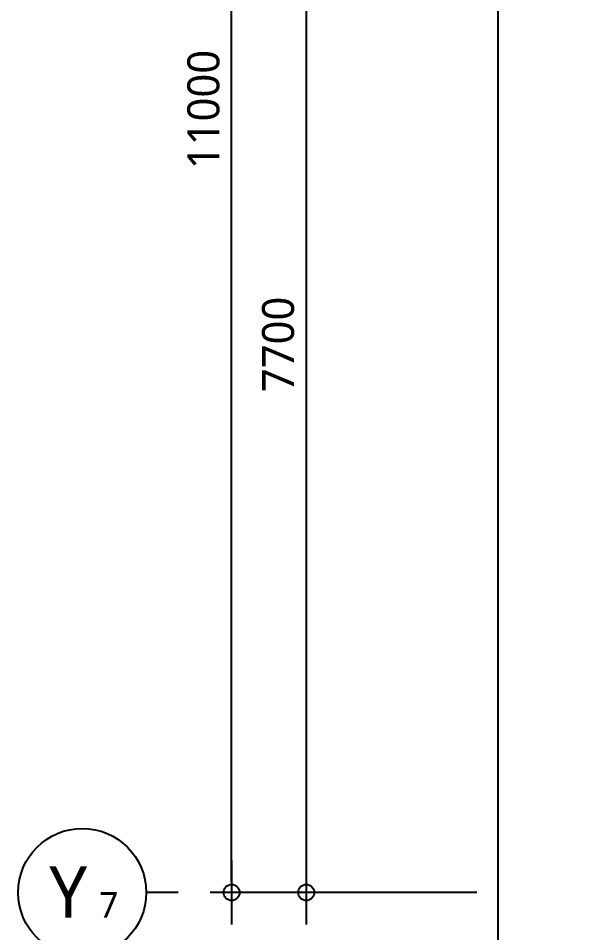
# Model space of a CAD drawing. Header units: millimetres. Extents: x -65167 to 413267, y -17142 to 66587.
# Drawn here: x 124988 to 128984, y 7905 to 14328 of the extents above; entities that cross this region are included whole.
import ezdxf
from ezdxf.enums import TextEntityAlignment as Align

# ---------------------------------------------------------------- set-up
doc = ezdxf.new("R2010")
doc.units = ezdxf.units.MM
doc.header["$LTSCALE"] = 75
doc.header["$MEASUREMENT"] = 0
doc.header["$PDSIZE"] = -10
doc.layers.get('0').update_dxf_attribs({"linetype": 'CONTINUOUS'})
doc.layers.get('Defpoints').update_dxf_attribs({"color": 171, "linetype": 'CONTINUOUS'})
for name, color, linetype in [('NDIM', 7, 'CONTINUOUS'), ('SYM(AXIS)', 7, 'CONTINUOUS'), ('TEXT(AXIS)', 2, 'CONTINUOUS')]:
    doc.layers.add(name, color=color, linetype=linetype)
doc.styles.add('CGS', font='cgse', dxfattribs={"bigfont": 'cgs'})
doc.styles.add('나눔바른고딕', font='NanumBarunGothic.ttf')
doc.dimstyles.new('NDIM 1200', dxfattribs={"dimscale": 75, "dimtxt": 3, "dimasz": 1, "dimexe": 2, "dimexo": 2, "dimgap": 1, "dimtad": 1, "dimdec": 0, "dimdsep": 46, "dimtxsty": 'CGS', "dimblk": 'DOT0', "dimcen": 1, "dimdle": 8, "dimclrd": 256, "dimclre": 256, "dimclrt": 256, "dimadec": 0, "dimazin": 0, "dimtfac": 1, "dimtdec": 0, "dimtix": 1, "dimtmove": 2, "dimatfit": 3, "dimldrblk": 'DOT0', "dimfxl": 1, "dimtolj": 1, "dimtzin": 0, "dimlwd": -1, "dimlwe": -1, "dimarcsym": 0})

# ---------------------------------------------------------------- blocks, each defined once
blk = doc.blocks.new('DOT0')
blk.add_line((-3, 0), (3, 0))
at = {"color": 6}
blk.add_circle((0, 0), 0.75, dxfattribs=at)
blk = doc.blocks.new('*D788')
at = {"layer": 'Defpoints', "color": 0, "ltscale": 0.4, "transparency": 16777216}
for p in [(126487.5, 19187.5), (128362.5, 19187.5), (128362.5, 8187.5)]:
    blk.add_point(p, dxfattribs=at)
at = {"layer": 'NDIM', "ltscale": 0.4, "transparency": 16777216}
for p, q in [((128212.5, 19187.5), (126337.5, 19187.5)), ((126487.5, 8262.5), (126487.5, 19112.5)), ((128212.5, 8187.5), (126337.5, 8187.5))]:
    blk.add_line(p, q, dxfattribs=at)
at = {"layer": 'NDIM', "ltscale": 0.4, "transparency": 16777216, "xscale": 75, "yscale": 75, "zscale": 75}
for p, rotation in [((126487.5, 19187.5), 90), ((126487.5, 8187.5), 270)]:
    blk.add_blockref('DOT0', p, dxfattribs=dict(at, rotation=rotation))
at = {"layer": 'NDIM', "ltscale": 0.4, "transparency": 16777216, "insert": (126290.3, 13687.5), "char_height": 225, "attachment_point": 5, "rotation": 90, "style": '나눔바른고딕'}
blk.add_mtext('\\A1;11000', dxfattribs=at)
blk = doc.blocks.new('*D790')
at = {"layer": 'Defpoints', "color": 0, "ltscale": 0.4, "transparency": 16777216}
for p in [(128362.5, 15887.5), (127012.5, 8187.5), (128362.5, 8187.5)]:
    blk.add_point(p, dxfattribs=at)
at = {"layer": 'NDIM', "ltscale": 0.4, "transparency": 16777216}
for p, q in [((128212.5, 15887.5), (126862.5, 15887.5)), ((127012.5, 15812.5), (127012.5, 8262.5)), ((128212.5, 8187.5), (126862.5, 8187.5))]:
    blk.add_line(p, q, dxfattribs=at)
at = {"layer": 'NDIM', "ltscale": 0.4, "transparency": 16777216, "xscale": 75, "yscale": 75, "zscale": 75}
for p, rotation in [((127012.5, 15887.5), 90), ((127012.5, 8187.5), 270)]:
    blk.add_blockref('DOT0', p, dxfattribs=dict(at, rotation=rotation))
at = {"layer": 'NDIM', "ltscale": 0.4, "transparency": 16777216, "insert": (126815.3, 12037.5), "char_height": 225, "attachment_point": 5, "rotation": 90, "style": '나눔바른고딕'}
blk.add_mtext('\\A1;7700', dxfattribs=at)
blk = doc.blocks.new('A$C2F20087E')
at = {"layer": 'SYM(AXIS)'}
blk.add_line((600, 0), (600, 300), dxfattribs=at)
blk.add_circle((600, 900), 600, dxfattribs=at)

msp = doc.modelspace()

# ---------------------------------------------------------------- linework, layer by layer
at = {"layer": 'Defpoints', "ltscale": 10000}
msp.add_lwpolyline([(148562.5, 6362.5), (128362.5, 6362.5), (128362.5, 37837.5), (148562.5, 37837.5)], close=True, dxfattribs=at)

# ---------------------------------------------------------------- block references
at = {"xscale": 0.75, "yscale": 0.75, "zscale": 0.75, "rotation": 89.99999999999932}
msp.add_blockref('A$C2F20087E', (126112.5, 7737.5), dxfattribs=at)

# ---------------------------------------------------------------- texts
at = {"layer": 'TEXT(AXIS)', "style": '나눔바른고딕'}
for s, height, p in [('Y', 360, (125338.8, 8190.5)), ('7', 180, (125623.2, 8100.5))]:
    msp.add_text(s, height=height, dxfattribs=at).set_placement(p, align=Align.MIDDLE)

# ---------------------------------------------------------------- dimensions: what is measured, and where the dimension line sits
at = {"layer": 'NDIM', "ltscale": 0.4}
for base, p1, p2, angle, picture, middle in [((126487.5, 19187.5), (128362.5, 8187.5), (128362.5, 19187.5), 90, '*D788', (126290.3, 13687.5)), ((127012.5, 8187.5), (128362.5, 15887.5), (128362.5, 8187.5), 270, '*D790', (126815.3, 12037.5))]:
    dim = msp.add_linear_dim(base=base, p1=p1, p2=p2, angle=angle, dimstyle='NDIM 1200', override={"dimtxsty": '나눔바른고딕'}, dxfattribs=at)
    dim.commit()
    dim.dimension.update_dxf_attribs({"geometry": picture, "text_midpoint": middle})

doc.saveas('drawing.dxf')
